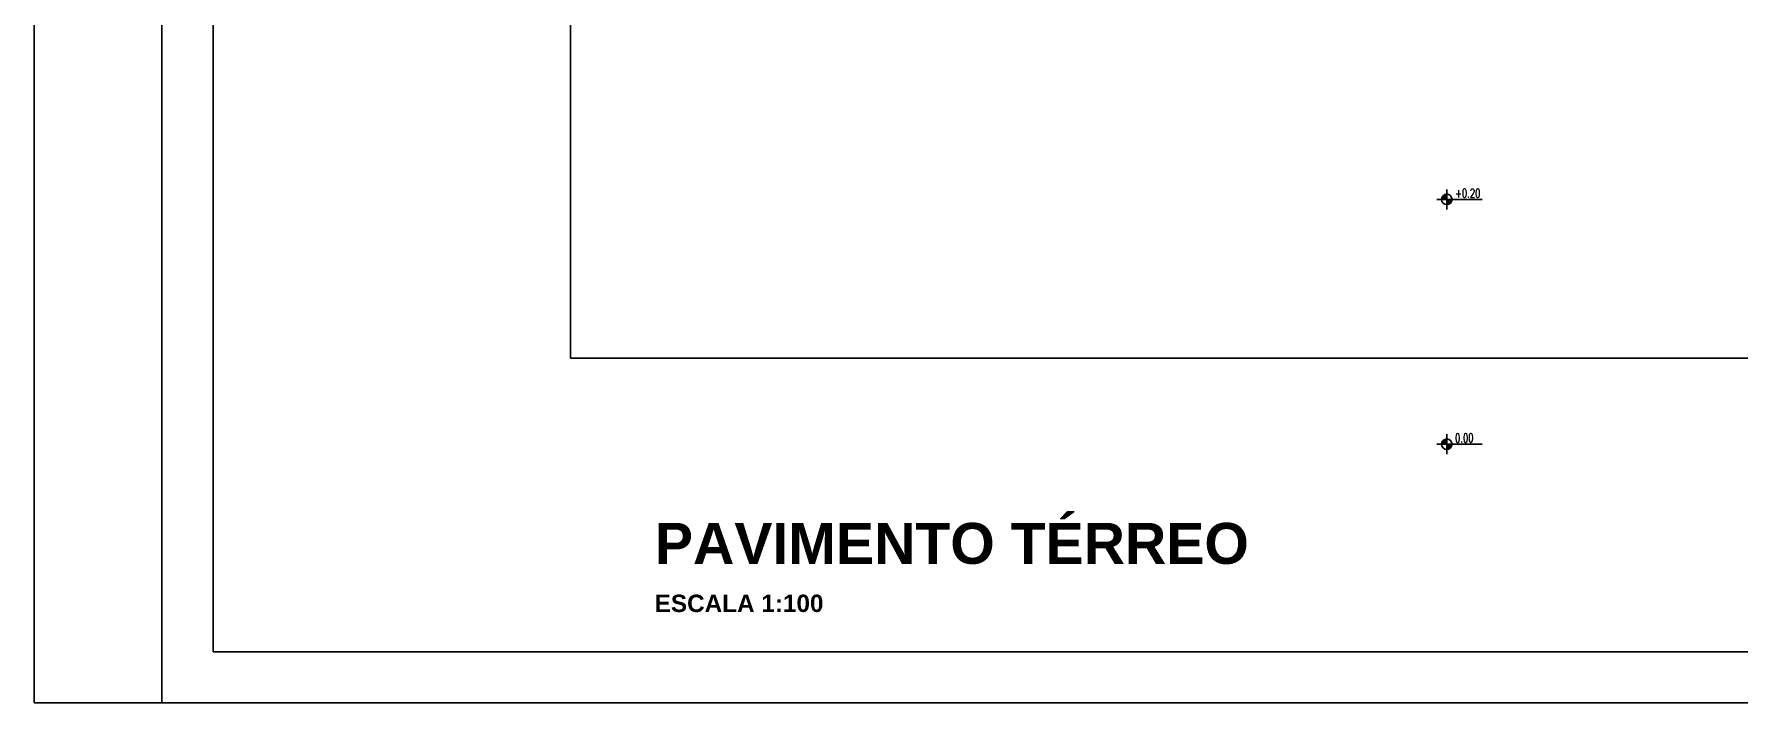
# Model space of a CAD drawing. Extents: x -4780 to 4154, y -1673 to 3208.
# Drawn here: x 630.7 to 647.36, y -482.69 to -476.15 of the extents above; entities that cross this region are included whole.
import ezdxf

# ---------------------------------------------------------------- set-up
doc = ezdxf.new("R2010")
doc.units = 0
doc.header["$MEASUREMENT"] = 0
for name, color, linetype in [('MG', 5, 'Continuous'), ('PENA01', 1, 'Continuous'), ('PENA02', 2, 'Continuous'), ('PENA025', 8, 'Continuous'), ('PF', 9, 'Continuous')]:
    doc.layers.add(name, color=color, linetype=linetype)
doc.layers.add('TEXTO', color=5, linetype='Continuous', lineweight=9)
doc.styles.add('PADRAO_TXT', font='romans.shx')
doc.styles.add('SANSSERIFBOLD', font='sasb____.pfb', dxfattribs={"width": 0.8})
doc.styles.add('STYLE1', font='romand.shx', dxfattribs={"width": 0.8})

msp = doc.modelspace()

# ---------------------------------------------------------------- hatches: boundary and pattern name
at = {"layer": 'PENA01'}
h = msp.add_hatch(color=256, dxfattribs=at)
h.paths.add_polyline_path([(644.451, -477.769), (644.5, -477.769), (644.502, -477.768), (644.502, -477.718, 0.414214)])
h.paths.add_polyline_path([(644.502, -477.769), (644.502, -477.82, 0.414214), (644.553, -477.769)])
h = msp.add_hatch(color=256, dxfattribs=at)
h.paths.add_polyline_path([(644.451, -480.161), (644.5, -480.161), (644.502, -480.16), (644.502, -480.11, 0.414214)])
h.paths.add_polyline_path([(644.502, -480.161), (644.502, -480.213, 0.414214), (644.553, -480.161)])

# ---------------------------------------------------------------- linework, layer by layer
at = {"layer": 'MG'}
for p, q in [((630.696, -482.689), (630.696, -427.821)), ((631.946, -482.689), (631.946, -427.821)), ((718.382, -482.689), (630.696, -482.689))]:
    msp.add_line(p, q, dxfattribs=at)
at = {"layer": 'PENA01'}
for p, q in [((644.849, -477.769), (644.405, -477.769)), ((644.5, -477.769), (644.502, -477.768)), ((644.502, -477.672), (644.502, -477.866)), ((644.502, -480.064), (644.502, -480.259)), ((644.849, -480.161), (644.405, -480.161)), ((644.5, -480.161), (644.502, -480.16))]:
    msp.add_line(p, q, dxfattribs=at)
for centre in [(644.502, -477.769), (644.502, -480.161)]:
    msp.add_circle(centre, 0.0511, dxfattribs=at)
at = {"layer": 'PENA02'}
for p in [(635.939, -474.319), (660.939, -479.319)]:
    msp.add_line(p, (635.939, -479.319), dxfattribs=at)
at = {"layer": 'PF'}
for q in [(632.446, -428.321), (717.882, -482.189)]:
    msp.add_line((632.446, -482.189), q, dxfattribs=at)

# ---------------------------------------------------------------- texts
at = {"layer": 'PENA02', "linetype": 'Continuous', "style": 'SANSSERIFBOLD'}
msp.add_text('ESCALA 1:100', height=0.17, dxfattribs=at).set_placement((636.761, -481.801))
at = {"layer": 'PENA025', "insert": (636.763, -480.93), "char_height": 0.4, "width": 34.05, "attachment_point": 1, "style": 'PADRAO_TXT'}
msp.add_mtext('{\\fArial|b1|i0|c0|p34;PAVIMENTO TÉRREO}', dxfattribs=at)
at = {"layer": 'TEXTO', "style": 'STYLE1', "width": 0.7}
for s, p in [('+0.20', (644.583, -477.751)), ('0.00', (644.583, -480.143))]:
    msp.add_text(s, height=0.086, dxfattribs=at).set_placement(p)

doc.saveas('drawing.dxf')
